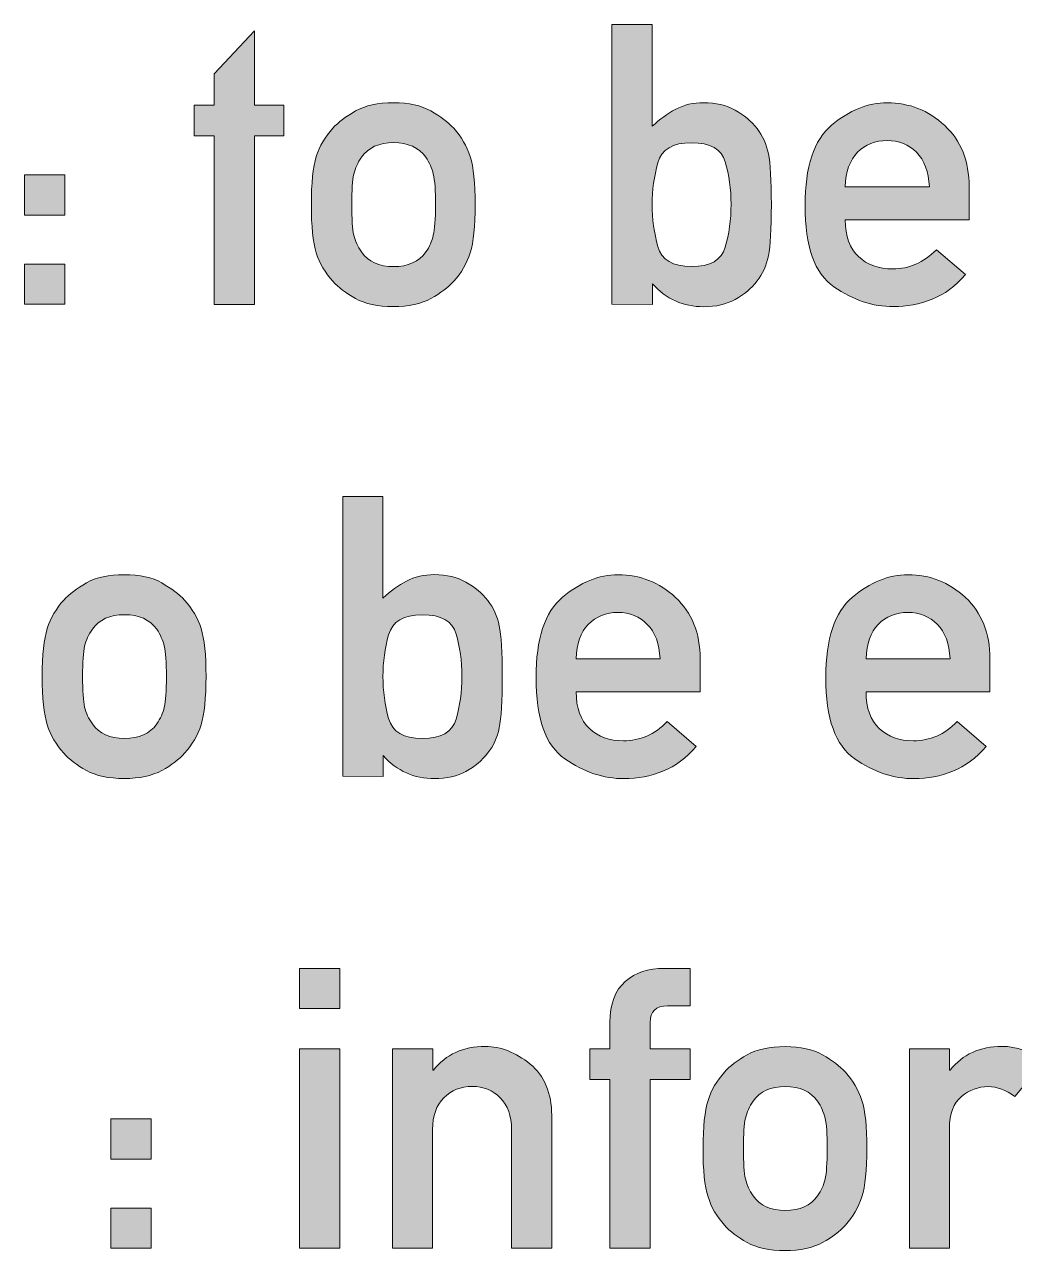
# Model space of a CAD drawing. Header units: inches. Extents: x 247 to 2765, y -1897 to -1110.
# Drawn here: x 1828.6 to 1839.26, y -1611.32 to -1598.13 of the extents above; entities that cross this region are included whole.
import ezdxf

# ---------------------------------------------------------------- set-up
doc = ezdxf.new("R2010")
doc.units = ezdxf.units.IN
doc.header["$MEASUREMENT"] = 0
doc.layers.add('Layer 1', color=7, linetype='Continuous')

# ---------------------------------------------------------------- blocks, each defined once
blk = doc.blocks.new('block 269')
at = {"layer": 'Layer 1', "true_color": 0x010101}
h = blk.add_hatch(color=18, dxfattribs=at)
h.dxf.hatch_style = 2
edge = h.paths.add_edge_path()
edge.add_spline(control_points=[(1834.928, -1601.14), (1834.928, -1601.14), (1834.928, -1598.128), (1834.928, -1598.128), (1834.928, -1598.128), (1835.361, -1598.128), (1835.361, -1598.128), (1835.361, -1598.128), (1835.361, -1599.224), (1835.361, -1599.224), (1835.441, -1599.148), (1835.526, -1599.087), (1835.614, -1599.04), (1835.703, -1598.993), (1835.803, -1598.97), (1835.916, -1598.97), (1836.046, -1598.97), (1836.158, -1598.996), (1836.255, -1599.05), (1836.351, -1599.103), (1836.428, -1599.17), (1836.491, -1599.249), (1836.55, -1599.326), (1836.589, -1599.416), (1836.612, -1599.519), (1836.634, -1599.622), (1836.644, -1599.805), (1836.644, -1600.067), (1836.644, -1600.331), (1836.634, -1600.515), (1836.612, -1600.619), (1836.59, -1600.722), (1836.55, -1600.813), (1836.491, -1600.889), (1836.428, -1600.97), (1836.351, -1601.037), (1836.255, -1601.088), (1836.159, -1601.139), (1836.047, -1601.166), (1835.916, -1601.166), (1835.695, -1601.166), (1835.511, -1601.084), (1835.363, -1600.919), (1835.363, -1600.919), (1835.363, -1601.142), (1835.363, -1601.142), (1835.363, -1601.142), (1834.928, -1601.14), (1834.928, -1601.14), (1834.928, -1601.14), (1834.928, -1601.14), (1834.928, -1601.14)], knot_values=[0, 0, 0, 0, 1, 1, 1, 2, 2, 2, 3, 3, 3, 4, 4, 4, 5, 5, 5, 6, 6, 6, 7, 7, 7, 8, 8, 8, 9, 9, 9, 10, 10, 10, 11, 11, 11, 12, 12, 12, 13, 13, 13, 14, 14, 14, 15, 15, 15, 16, 16, 16, 17, 17, 17, 17], degree=3, periodic=1)
edge = h.paths.add_edge_path()
edge.add_spline(control_points=[(1835.785, -1599.401), (1835.582, -1599.401), (1835.461, -1599.473), (1835.421, -1599.618), (1835.381, -1599.762), (1835.361, -1599.911), (1835.361, -1600.065), (1835.361, -1600.221), (1835.381, -1600.372), (1835.421, -1600.517), (1835.461, -1600.662), (1835.582, -1600.734), (1835.785, -1600.734), (1835.986, -1600.734), (1836.109, -1600.664), (1836.148, -1600.525), (1836.189, -1600.385), (1836.21, -1600.232), (1836.21, -1600.063), (1836.21, -1599.899), (1836.189, -1599.747), (1836.148, -1599.608), (1836.109, -1599.471), (1835.986, -1599.401), (1835.785, -1599.401)], knot_values=[0, 0, 0, 0, 1, 1, 1, 2, 2, 2, 3, 3, 3, 4, 4, 4, 5, 5, 5, 6, 6, 6, 7, 7, 7, 8, 8, 8, 8], degree=3, periodic=1)
h = blk.add_hatch(color=18, dxfattribs=at)
h.dxf.hatch_style = 2
h.paths.add_polyline_path([(1830.645, -1601.142), (1830.645, -1599.326), (1830.431, -1599.326), (1830.431, -1598.995), (1830.645, -1598.995), (1830.645, -1598.658), (1831.078, -1598.196), (1831.078, -1598.995), (1831.393, -1598.995), (1831.393, -1599.326), (1831.078, -1599.326), (1831.078, -1601.142)])
h = blk.add_hatch(color=18, dxfattribs=at)
h.dxf.hatch_style = 2
edge = h.paths.add_edge_path()
edge.add_spline(control_points=[(1831.691, -1600.065), (1831.691, -1599.836), (1831.709, -1599.663), (1831.744, -1599.55), (1831.78, -1599.438), (1831.839, -1599.336), (1831.922, -1599.245), (1831.982, -1599.179), (1832.062, -1599.119), (1832.167, -1599.059), (1832.271, -1599), (1832.407, -1598.97), (1832.574, -1598.97), (1832.74, -1598.97), (1832.875, -1599), (1832.978, -1599.059), (1833.081, -1599.119), (1833.164, -1599.181), (1833.224, -1599.245), (1833.306, -1599.336), (1833.365, -1599.438), (1833.402, -1599.55), (1833.438, -1599.663), (1833.455, -1599.836), (1833.455, -1600.065), (1833.455, -1600.299), (1833.437, -1600.472), (1833.402, -1600.587), (1833.365, -1600.7), (1833.306, -1600.801), (1833.224, -1600.892), (1833.164, -1600.959), (1833.083, -1601.019), (1832.978, -1601.077), (1832.873, -1601.135), (1832.737, -1601.164), (1832.574, -1601.164), (1832.405, -1601.164), (1832.271, -1601.135), (1832.167, -1601.077), (1832.062, -1601.019), (1831.982, -1600.957), (1831.922, -1600.892), (1831.84, -1600.801), (1831.78, -1600.699), (1831.744, -1600.587), (1831.708, -1600.473), (1831.691, -1600.299), (1831.691, -1600.065)], knot_values=[0, 0, 0, 0, 1, 1, 1, 2, 2, 2, 3, 3, 3, 4, 4, 4, 5, 5, 5, 6, 6, 6, 7, 7, 7, 8, 8, 8, 9, 9, 9, 10, 10, 10, 11, 11, 11, 12, 12, 12, 13, 13, 13, 14, 14, 14, 15, 15, 15, 16, 16, 16, 16], degree=3, periodic=1)
edge = h.paths.add_edge_path()
edge.add_spline(control_points=[(1833.028, -1600.069), (1833.028, -1599.914), (1833.021, -1599.804), (1833.004, -1599.739), (1832.989, -1599.676), (1832.962, -1599.615), (1832.924, -1599.557), (1832.848, -1599.453), (1832.732, -1599.4), (1832.577, -1599.4), (1832.42, -1599.4), (1832.304, -1599.453), (1832.231, -1599.557), (1832.19, -1599.615), (1832.162, -1599.676), (1832.148, -1599.739), (1832.133, -1599.804), (1832.126, -1599.911), (1832.126, -1600.065), (1832.126, -1600.221), (1832.133, -1600.333), (1832.148, -1600.396), (1832.162, -1600.458), (1832.19, -1600.52), (1832.231, -1600.577), (1832.304, -1600.682), (1832.42, -1600.734), (1832.577, -1600.734), (1832.732, -1600.734), (1832.849, -1600.682), (1832.924, -1600.577), (1832.962, -1600.521), (1832.99, -1600.46), (1833.004, -1600.397), (1833.02, -1600.334), (1833.028, -1600.224), (1833.028, -1600.069)], knot_values=[0, 0, 0, 0, 1, 1, 1, 2, 2, 2, 3, 3, 3, 4, 4, 4, 5, 5, 5, 6, 6, 6, 7, 7, 7, 8, 8, 8, 9, 9, 9, 10, 10, 10, 11, 11, 11, 12, 12, 12, 12], degree=3, periodic=1)
h = blk.add_hatch(color=18, dxfattribs=at)
h.dxf.hatch_style = 2
edge = h.paths.add_edge_path()
edge.add_spline(control_points=[(1838.775, -1600.23), (1838.775, -1600.23), (1837.439, -1600.23), (1837.439, -1600.23), (1837.439, -1600.407), (1837.487, -1600.539), (1837.583, -1600.627), (1837.678, -1600.715), (1837.8, -1600.759), (1837.95, -1600.759), (1838.128, -1600.759), (1838.284, -1600.691), (1838.421, -1600.553), (1838.421, -1600.553), (1838.733, -1600.82), (1838.733, -1600.82), (1838.627, -1600.944), (1838.507, -1601.033), (1838.374, -1601.086), (1838.241, -1601.138), (1838.102, -1601.165), (1837.957, -1601.165), (1837.737, -1601.165), (1837.523, -1601.095), (1837.317, -1600.952), (1837.11, -1600.81), (1837.007, -1600.518), (1837.007, -1600.077), (1837.007, -1599.659), (1837.102, -1599.371), (1837.293, -1599.211), (1837.484, -1599.052), (1837.683, -1598.971), (1837.892, -1598.971), (1838.127, -1598.971), (1838.333, -1599.052), (1838.51, -1599.215), (1838.686, -1599.379), (1838.774, -1599.6), (1838.774, -1599.876), (1838.774, -1599.876), (1838.775, -1600.23), (1838.775, -1600.23), (1838.775, -1600.23), (1838.775, -1600.23), (1838.775, -1600.23)], knot_values=[0, 0, 0, 0, 1, 1, 1, 2, 2, 2, 3, 3, 3, 4, 4, 4, 5, 5, 5, 6, 6, 6, 7, 7, 7, 8, 8, 8, 9, 9, 9, 10, 10, 10, 11, 11, 11, 12, 12, 12, 13, 13, 13, 14, 14, 14, 15, 15, 15, 15], degree=3, periodic=1)
edge = h.paths.add_edge_path()
edge.add_spline(control_points=[(1837.439, -1599.875), (1837.439, -1599.875), (1838.345, -1599.875), (1838.345, -1599.875), (1838.337, -1599.714), (1838.292, -1599.59), (1838.207, -1599.504), (1838.123, -1599.42), (1838.018, -1599.377), (1837.891, -1599.377), (1837.763, -1599.377), (1837.656, -1599.42), (1837.572, -1599.504), (1837.488, -1599.59), (1837.444, -1599.714), (1837.439, -1599.875)], knot_values=[0, 0, 0, 0, 1, 1, 1, 2, 2, 2, 3, 3, 3, 4, 4, 4, 5, 5, 5, 5], degree=3, periodic=1)
h = blk.add_hatch(color=18, dxfattribs=at)
h.dxf.hatch_style = 2
h.paths.add_polyline_path([(1828.603, -1600.18), (1828.603, -1599.748), (1829.035, -1599.748), (1829.035, -1600.18)])
h.paths.add_polyline_path([(1828.603, -1601.14), (1828.603, -1600.709), (1829.035, -1600.709), (1829.035, -1601.14)])
h = blk.add_hatch(color=18, dxfattribs=at)
h.dxf.hatch_style = 2
edge = h.paths.add_edge_path()
edge.add_spline(control_points=[(1832.03, -1606.22), (1832.03, -1606.22), (1832.03, -1603.208), (1832.03, -1603.208), (1832.03, -1603.208), (1832.462, -1603.208), (1832.462, -1603.208), (1832.462, -1603.208), (1832.462, -1604.303), (1832.462, -1604.303), (1832.543, -1604.227), (1832.627, -1604.166), (1832.716, -1604.119), (1832.805, -1604.073), (1832.905, -1604.05), (1833.017, -1604.05), (1833.147, -1604.05), (1833.26, -1604.076), (1833.356, -1604.131), (1833.452, -1604.184), (1833.529, -1604.25), (1833.592, -1604.329), (1833.651, -1604.407), (1833.691, -1604.497), (1833.714, -1604.6), (1833.735, -1604.702), (1833.746, -1604.885), (1833.746, -1605.146), (1833.746, -1605.411), (1833.735, -1605.595), (1833.714, -1605.699), (1833.691, -1605.803), (1833.651, -1605.893), (1833.592, -1605.969), (1833.529, -1606.05), (1833.452, -1606.117), (1833.356, -1606.168), (1833.261, -1606.22), (1833.148, -1606.246), (1833.017, -1606.246), (1832.797, -1606.246), (1832.613, -1606.163), (1832.464, -1605.998), (1832.464, -1605.998), (1832.464, -1606.221), (1832.464, -1606.221), (1832.464, -1606.221), (1832.03, -1606.22), (1832.03, -1606.22), (1832.03, -1606.22), (1832.03, -1606.22), (1832.03, -1606.22)], knot_values=[0, 0, 0, 0, 1, 1, 1, 2, 2, 2, 3, 3, 3, 4, 4, 4, 5, 5, 5, 6, 6, 6, 7, 7, 7, 8, 8, 8, 9, 9, 9, 10, 10, 10, 11, 11, 11, 12, 12, 12, 13, 13, 13, 14, 14, 14, 15, 15, 15, 16, 16, 16, 17, 17, 17, 17], degree=3, periodic=1)
edge = h.paths.add_edge_path()
edge.add_spline(control_points=[(1832.886, -1604.482), (1832.684, -1604.482), (1832.562, -1604.554), (1832.523, -1604.698), (1832.483, -1604.843), (1832.462, -1604.991), (1832.462, -1605.145), (1832.462, -1605.301), (1832.483, -1605.453), (1832.523, -1605.598), (1832.562, -1605.742), (1832.684, -1605.814), (1832.886, -1605.814), (1833.088, -1605.814), (1833.21, -1605.745), (1833.25, -1605.604), (1833.291, -1605.465), (1833.311, -1605.313), (1833.311, -1605.143), (1833.311, -1604.979), (1833.291, -1604.827), (1833.25, -1604.689), (1833.21, -1604.551), (1833.088, -1604.482), (1832.886, -1604.482)], knot_values=[0, 0, 0, 0, 1, 1, 1, 2, 2, 2, 3, 3, 3, 4, 4, 4, 5, 5, 5, 6, 6, 6, 7, 7, 7, 8, 8, 8, 8], degree=3, periodic=1)
h = blk.add_hatch(color=18, dxfattribs=at)
h.dxf.hatch_style = 2
edge = h.paths.add_edge_path()
edge.add_spline(control_points=[(1828.793, -1605.145), (1828.793, -1604.915), (1828.812, -1604.743), (1828.847, -1604.63), (1828.883, -1604.517), (1828.942, -1604.415), (1829.025, -1604.324), (1829.084, -1604.26), (1829.164, -1604.199), (1829.269, -1604.139), (1829.373, -1604.08), (1829.51, -1604.051), (1829.677, -1604.051), (1829.842, -1604.051), (1829.978, -1604.08), (1830.081, -1604.139), (1830.184, -1604.199), (1830.267, -1604.261), (1830.326, -1604.324), (1830.408, -1604.415), (1830.467, -1604.517), (1830.504, -1604.63), (1830.541, -1604.743), (1830.557, -1604.915), (1830.557, -1605.145), (1830.557, -1605.379), (1830.539, -1605.553), (1830.504, -1605.667), (1830.468, -1605.779), (1830.409, -1605.881), (1830.326, -1605.972), (1830.267, -1606.038), (1830.186, -1606.1), (1830.081, -1606.158), (1829.975, -1606.215), (1829.84, -1606.244), (1829.677, -1606.244), (1829.508, -1606.244), (1829.373, -1606.215), (1829.269, -1606.158), (1829.164, -1606.1), (1829.084, -1606.038), (1829.025, -1605.972), (1828.943, -1605.881), (1828.883, -1605.779), (1828.847, -1605.667), (1828.811, -1605.553), (1828.793, -1605.379), (1828.793, -1605.145)], knot_values=[0, 0, 0, 0, 1, 1, 1, 2, 2, 2, 3, 3, 3, 4, 4, 4, 5, 5, 5, 6, 6, 6, 7, 7, 7, 8, 8, 8, 9, 9, 9, 10, 10, 10, 11, 11, 11, 12, 12, 12, 13, 13, 13, 14, 14, 14, 15, 15, 15, 16, 16, 16, 16], degree=3, periodic=1)
edge = h.paths.add_edge_path()
edge.add_spline(control_points=[(1830.13, -1605.149), (1830.13, -1604.994), (1830.123, -1604.883), (1830.108, -1604.82), (1830.092, -1604.756), (1830.065, -1604.695), (1830.027, -1604.637), (1829.951, -1604.533), (1829.836, -1604.481), (1829.68, -1604.481), (1829.522, -1604.481), (1829.407, -1604.533), (1829.334, -1604.637), (1829.292, -1604.695), (1829.265, -1604.756), (1829.25, -1604.82), (1829.236, -1604.883), (1829.228, -1604.991), (1829.228, -1605.144), (1829.228, -1605.301), (1829.235, -1605.412), (1829.25, -1605.475), (1829.265, -1605.54), (1829.292, -1605.601), (1829.334, -1605.657), (1829.407, -1605.762), (1829.522, -1605.813), (1829.68, -1605.813), (1829.836, -1605.813), (1829.952, -1605.762), (1830.027, -1605.657), (1830.065, -1605.601), (1830.093, -1605.541), (1830.108, -1605.477), (1830.122, -1605.413), (1830.13, -1605.305), (1830.13, -1605.149)], knot_values=[0, 0, 0, 0, 1, 1, 1, 2, 2, 2, 3, 3, 3, 4, 4, 4, 5, 5, 5, 6, 6, 6, 7, 7, 7, 8, 8, 8, 9, 9, 9, 10, 10, 10, 11, 11, 11, 12, 12, 12, 12], degree=3, periodic=1)
h = blk.add_hatch(color=18, dxfattribs=at)
h.dxf.hatch_style = 2
edge = h.paths.add_edge_path()
edge.add_spline(control_points=[(1835.877, -1605.31), (1835.877, -1605.31), (1834.542, -1605.31), (1834.542, -1605.31), (1834.542, -1605.486), (1834.59, -1605.618), (1834.685, -1605.707), (1834.781, -1605.795), (1834.903, -1605.839), (1835.052, -1605.839), (1835.23, -1605.839), (1835.387, -1605.771), (1835.523, -1605.632), (1835.523, -1605.632), (1835.836, -1605.899), (1835.836, -1605.899), (1835.729, -1606.024), (1835.61, -1606.112), (1835.477, -1606.166), (1835.344, -1606.218), (1835.205, -1606.246), (1835.059, -1606.246), (1834.839, -1606.246), (1834.626, -1606.174), (1834.42, -1606.032), (1834.213, -1605.89), (1834.11, -1605.599), (1834.11, -1605.158), (1834.11, -1604.74), (1834.205, -1604.452), (1834.396, -1604.292), (1834.588, -1604.132), (1834.786, -1604.051), (1834.994, -1604.051), (1835.23, -1604.051), (1835.436, -1604.132), (1835.612, -1604.295), (1835.789, -1604.459), (1835.877, -1604.679), (1835.877, -1604.956), (1835.877, -1604.956), (1835.877, -1605.31), (1835.877, -1605.31), (1835.877, -1605.31), (1835.877, -1605.31), (1835.877, -1605.31)], knot_values=[0, 0, 0, 0, 1, 1, 1, 2, 2, 2, 3, 3, 3, 4, 4, 4, 5, 5, 5, 6, 6, 6, 7, 7, 7, 8, 8, 8, 9, 9, 9, 10, 10, 10, 11, 11, 11, 12, 12, 12, 13, 13, 13, 14, 14, 14, 15, 15, 15, 15], degree=3, periodic=1)
edge = h.paths.add_edge_path()
edge.add_spline(control_points=[(1834.541, -1604.955), (1834.541, -1604.955), (1835.446, -1604.955), (1835.446, -1604.955), (1835.438, -1604.794), (1835.394, -1604.67), (1835.308, -1604.585), (1835.224, -1604.499), (1835.119, -1604.457), (1834.993, -1604.457), (1834.864, -1604.457), (1834.758, -1604.499), (1834.673, -1604.585), (1834.59, -1604.67), (1834.545, -1604.794), (1834.541, -1604.955)], knot_values=[0, 0, 0, 0, 1, 1, 1, 2, 2, 2, 3, 3, 3, 4, 4, 4, 5, 5, 5, 5], degree=3, periodic=1)
h = blk.add_hatch(color=18, dxfattribs=at)
h.dxf.hatch_style = 2
edge = h.paths.add_edge_path()
edge.add_spline(control_points=[(1838.998, -1605.31), (1838.998, -1605.31), (1837.663, -1605.31), (1837.663, -1605.31), (1837.663, -1605.486), (1837.711, -1605.618), (1837.806, -1605.707), (1837.902, -1605.795), (1838.024, -1605.839), (1838.173, -1605.839), (1838.351, -1605.839), (1838.508, -1605.771), (1838.644, -1605.632), (1838.644, -1605.632), (1838.957, -1605.899), (1838.957, -1605.899), (1838.85, -1606.024), (1838.73, -1606.112), (1838.598, -1606.166), (1838.465, -1606.218), (1838.326, -1606.246), (1838.181, -1606.246), (1837.96, -1606.246), (1837.747, -1606.174), (1837.541, -1606.032), (1837.334, -1605.89), (1837.23, -1605.599), (1837.23, -1605.158), (1837.23, -1604.74), (1837.326, -1604.452), (1837.517, -1604.292), (1837.708, -1604.132), (1837.907, -1604.051), (1838.115, -1604.051), (1838.35, -1604.051), (1838.557, -1604.132), (1838.733, -1604.295), (1838.909, -1604.459), (1838.997, -1604.679), (1838.997, -1604.956), (1838.997, -1604.956), (1838.997, -1605.31), (1838.997, -1605.31), (1838.997, -1605.31), (1838.998, -1605.31), (1838.998, -1605.31)], knot_values=[0, 0, 0, 0, 1, 1, 1, 2, 2, 2, 3, 3, 3, 4, 4, 4, 5, 5, 5, 6, 6, 6, 7, 7, 7, 8, 8, 8, 9, 9, 9, 10, 10, 10, 11, 11, 11, 12, 12, 12, 13, 13, 13, 14, 14, 14, 15, 15, 15, 15], degree=3, periodic=1)
edge = h.paths.add_edge_path()
edge.add_spline(control_points=[(1837.663, -1604.955), (1837.663, -1604.955), (1838.568, -1604.955), (1838.568, -1604.955), (1838.561, -1604.794), (1838.516, -1604.67), (1838.431, -1604.585), (1838.345, -1604.499), (1838.242, -1604.457), (1838.115, -1604.457), (1837.986, -1604.457), (1837.88, -1604.499), (1837.795, -1604.585), (1837.711, -1604.67), (1837.668, -1604.794), (1837.663, -1604.955)], knot_values=[0, 0, 0, 0, 1, 1, 1, 2, 2, 2, 3, 3, 3, 4, 4, 4, 5, 5, 5, 5], degree=3, periodic=1)
h = blk.add_hatch(color=18, dxfattribs=at)
h.dxf.hatch_style = 2
h.paths.add_polyline_path([(1831.563, -1608.72), (1831.563, -1608.288), (1831.996, -1608.288), (1831.996, -1608.72)])
h.paths.add_polyline_path([(1831.563, -1611.3), (1831.563, -1609.154), (1831.996, -1609.154), (1831.996, -1611.3)])
h = blk.add_hatch(color=18, dxfattribs=at)
h.dxf.hatch_style = 2
edge = h.paths.add_edge_path()
edge.add_spline(control_points=[(1834.905, -1611.3), (1834.905, -1611.3), (1834.905, -1609.485), (1834.905, -1609.485), (1834.905, -1609.485), (1834.688, -1609.485), (1834.688, -1609.485), (1834.688, -1609.485), (1834.688, -1609.154), (1834.688, -1609.154), (1834.688, -1609.154), (1834.905, -1609.154), (1834.905, -1609.154), (1834.905, -1609.154), (1834.905, -1608.87), (1834.905, -1608.87), (1834.905, -1608.671), (1834.961, -1608.524), (1835.071, -1608.429), (1835.181, -1608.333), (1835.32, -1608.288), (1835.489, -1608.288), (1835.489, -1608.288), (1835.768, -1608.288), (1835.768, -1608.288), (1835.768, -1608.288), (1835.768, -1608.692), (1835.768, -1608.692), (1835.768, -1608.692), (1835.525, -1608.692), (1835.525, -1608.692), (1835.4, -1608.692), (1835.338, -1608.752), (1835.338, -1608.871), (1835.338, -1608.871), (1835.338, -1609.154), (1835.338, -1609.154), (1835.338, -1609.154), (1835.771, -1609.154), (1835.771, -1609.154), (1835.771, -1609.154), (1835.771, -1609.485), (1835.771, -1609.485), (1835.771, -1609.485), (1835.338, -1609.485), (1835.338, -1609.485), (1835.338, -1609.485), (1835.338, -1611.301), (1835.338, -1611.301), (1835.338, -1611.301), (1834.905, -1611.3), (1834.905, -1611.3), (1834.905, -1611.3), (1834.905, -1611.3), (1834.905, -1611.3)], knot_values=[0, 0, 0, 0, 1, 1, 1, 2, 2, 2, 3, 3, 3, 4, 4, 4, 5, 5, 5, 6, 6, 6, 7, 7, 7, 8, 8, 8, 9, 9, 9, 10, 10, 10, 11, 11, 11, 12, 12, 12, 13, 13, 13, 14, 14, 14, 15, 15, 15, 16, 16, 16, 17, 17, 17, 18, 18, 18, 18], degree=3, periodic=1)
h = blk.add_hatch(color=18, dxfattribs=at)
h.dxf.hatch_style = 2
edge = h.paths.add_edge_path()
edge.add_spline(control_points=[(1832.566, -1611.3), (1832.566, -1611.3), (1832.566, -1609.154), (1832.566, -1609.154), (1832.566, -1609.154), (1832.998, -1609.154), (1832.998, -1609.154), (1832.998, -1609.154), (1832.998, -1609.383), (1832.998, -1609.383), (1832.998, -1609.383), (1833.006, -1609.383), (1833.006, -1609.383), (1833.14, -1609.214), (1833.325, -1609.128), (1833.564, -1609.128), (1833.731, -1609.128), (1833.892, -1609.192), (1834.046, -1609.318), (1834.201, -1609.444), (1834.279, -1609.63), (1834.279, -1609.871), (1834.279, -1609.871), (1834.279, -1611.298), (1834.279, -1611.298), (1834.279, -1611.298), (1833.847, -1611.298), (1833.847, -1611.298), (1833.847, -1611.298), (1833.847, -1610.021), (1833.847, -1610.021), (1833.847, -1609.876), (1833.806, -1609.763), (1833.725, -1609.681), (1833.644, -1609.6), (1833.543, -1609.559), (1833.424, -1609.559), (1833.299, -1609.559), (1833.197, -1609.599), (1833.117, -1609.681), (1833.037, -1609.762), (1832.996, -1609.876), (1832.996, -1610.021), (1832.996, -1610.021), (1832.996, -1611.298), (1832.996, -1611.298), (1832.996, -1611.298), (1832.566, -1611.3), (1832.566, -1611.3), (1832.566, -1611.3), (1832.566, -1611.3), (1832.566, -1611.3)], knot_values=[0, 0, 0, 0, 1, 1, 1, 2, 2, 2, 3, 3, 3, 4, 4, 4, 5, 5, 5, 6, 6, 6, 7, 7, 7, 8, 8, 8, 9, 9, 9, 10, 10, 10, 11, 11, 11, 12, 12, 12, 13, 13, 13, 14, 14, 14, 15, 15, 15, 16, 16, 16, 17, 17, 17, 17], degree=3, periodic=1)
h = blk.add_hatch(color=18, dxfattribs=at)
h.dxf.hatch_style = 2
edge = h.paths.add_edge_path()
edge.add_spline(control_points=[(1835.908, -1610.225), (1835.908, -1609.995), (1835.927, -1609.822), (1835.962, -1609.71), (1835.997, -1609.598), (1836.057, -1609.496), (1836.139, -1609.405), (1836.199, -1609.339), (1836.279, -1609.278), (1836.383, -1609.219), (1836.488, -1609.16), (1836.625, -1609.13), (1836.792, -1609.13), (1836.957, -1609.13), (1837.093, -1609.16), (1837.196, -1609.219), (1837.299, -1609.278), (1837.382, -1609.34), (1837.441, -1609.405), (1837.523, -1609.496), (1837.582, -1609.598), (1837.619, -1609.71), (1837.656, -1609.822), (1837.672, -1609.995), (1837.672, -1610.225), (1837.672, -1610.459), (1837.654, -1610.633), (1837.619, -1610.746), (1837.583, -1610.86), (1837.523, -1610.961), (1837.441, -1611.052), (1837.382, -1611.119), (1837.301, -1611.18), (1837.196, -1611.238), (1837.09, -1611.296), (1836.955, -1611.325), (1836.792, -1611.325), (1836.623, -1611.325), (1836.487, -1611.296), (1836.383, -1611.238), (1836.279, -1611.18), (1836.199, -1611.118), (1836.139, -1611.052), (1836.057, -1610.961), (1835.997, -1610.859), (1835.962, -1610.746), (1835.925, -1610.633), (1835.908, -1610.459), (1835.908, -1610.225)], knot_values=[0, 0, 0, 0, 1, 1, 1, 2, 2, 2, 3, 3, 3, 4, 4, 4, 5, 5, 5, 6, 6, 6, 7, 7, 7, 8, 8, 8, 9, 9, 9, 10, 10, 10, 11, 11, 11, 12, 12, 12, 13, 13, 13, 14, 14, 14, 15, 15, 15, 16, 16, 16, 16], degree=3, periodic=1)
edge = h.paths.add_edge_path()
edge.add_spline(control_points=[(1837.245, -1610.229), (1837.245, -1610.073), (1837.238, -1609.964), (1837.223, -1609.9), (1837.206, -1609.835), (1837.18, -1609.775), (1837.142, -1609.717), (1837.065, -1609.612), (1836.95, -1609.561), (1836.795, -1609.561), (1836.637, -1609.561), (1836.521, -1609.612), (1836.448, -1609.717), (1836.407, -1609.775), (1836.38, -1609.835), (1836.365, -1609.9), (1836.351, -1609.964), (1836.343, -1610.07), (1836.343, -1610.224), (1836.343, -1610.38), (1836.35, -1610.493), (1836.365, -1610.555), (1836.38, -1610.62), (1836.407, -1610.68), (1836.448, -1610.737), (1836.521, -1610.842), (1836.637, -1610.893), (1836.795, -1610.893), (1836.95, -1610.893), (1837.067, -1610.842), (1837.142, -1610.737), (1837.18, -1610.681), (1837.208, -1610.621), (1837.223, -1610.556), (1837.237, -1610.494), (1837.245, -1610.385), (1837.245, -1610.229)], knot_values=[0, 0, 0, 0, 1, 1, 1, 2, 2, 2, 3, 3, 3, 4, 4, 4, 5, 5, 5, 6, 6, 6, 7, 7, 7, 8, 8, 8, 9, 9, 9, 10, 10, 10, 11, 11, 11, 12, 12, 12, 12], degree=3, periodic=1)
h = blk.add_hatch(color=18, dxfattribs=at)
h.dxf.hatch_style = 2
edge = h.paths.add_edge_path()
edge.add_spline(control_points=[(1838.13, -1611.3), (1838.13, -1611.3), (1838.13, -1609.154), (1838.13, -1609.154), (1838.13, -1609.154), (1838.562, -1609.154), (1838.562, -1609.154), (1838.562, -1609.154), (1838.562, -1609.383), (1838.562, -1609.383), (1838.562, -1609.383), (1838.57, -1609.383), (1838.57, -1609.383), (1838.704, -1609.214), (1838.889, -1609.128), (1839.128, -1609.128), (1839.284, -1609.128), (1839.435, -1609.183), (1839.576, -1609.293), (1839.576, -1609.293), (1839.264, -1609.666), (1839.264, -1609.666), (1839.17, -1609.597), (1839.075, -1609.561), (1838.978, -1609.561), (1838.872, -1609.561), (1838.777, -1609.597), (1838.691, -1609.667), (1838.605, -1609.738), (1838.561, -1609.851), (1838.561, -1610.01), (1838.561, -1610.01), (1838.561, -1611.3), (1838.561, -1611.3), (1838.561, -1611.3), (1838.13, -1611.3), (1838.13, -1611.3)], knot_values=[0, 0, 0, 0, 1, 1, 1, 2, 2, 2, 3, 3, 3, 4, 4, 4, 5, 5, 5, 6, 6, 6, 7, 7, 7, 8, 8, 8, 9, 9, 9, 10, 10, 10, 11, 11, 11, 12, 12, 12, 12], degree=3, periodic=1)
h = blk.add_hatch(color=18, dxfattribs=at)
h.dxf.hatch_style = 2
h.paths.add_polyline_path([(1829.533, -1610.341), (1829.533, -1609.908), (1829.966, -1609.908), (1829.966, -1610.341)])
h.paths.add_polyline_path([(1829.533, -1611.3), (1829.533, -1610.869), (1829.966, -1610.869), (1829.966, -1611.3)])
at = {"layer": 'Layer 1', "lineweight": 0}
for points in [[(1830.645, -1601.142), (1830.645, -1599.326), (1830.431, -1599.326), (1830.431, -1598.995), (1830.645, -1598.995), (1830.645, -1598.658), (1831.078, -1598.196), (1831.078, -1598.995), (1831.393, -1598.995), (1831.393, -1599.326), (1831.078, -1599.326), (1831.078, -1601.142), (1830.645, -1601.142), (1830.645, -1601.142)], [(1828.603, -1600.18), (1828.603, -1599.748), (1829.035, -1599.748), (1829.035, -1600.18), (1828.603, -1600.18)], [(1828.603, -1601.14), (1828.603, -1600.709), (1829.035, -1600.709), (1829.035, -1601.14), (1828.603, -1601.14)], [(1831.563, -1608.72), (1831.563, -1608.288), (1831.996, -1608.288), (1831.996, -1608.72), (1831.563, -1608.72)], [(1831.563, -1611.3), (1831.563, -1609.154), (1831.996, -1609.154), (1831.996, -1611.3), (1831.563, -1611.3)], [(1829.533, -1610.341), (1829.533, -1609.908), (1829.966, -1609.908), (1829.966, -1610.341), (1829.533, -1610.341)], [(1829.533, -1611.3), (1829.533, -1610.869), (1829.966, -1610.869), (1829.966, -1611.3), (1829.533, -1611.3)]]:
    blk.add_lwpolyline(points, dxfattribs=at)
for points, knots in [([(1834.928, -1601.14), (1834.928, -1601.14), (1834.928, -1598.128), (1834.928, -1598.128), (1834.928, -1598.128), (1835.361, -1598.128), (1835.361, -1598.128), (1835.361, -1598.128), (1835.361, -1599.224), (1835.361, -1599.224), (1835.441, -1599.148), (1835.526, -1599.087), (1835.614, -1599.04), (1835.703, -1598.993), (1835.803, -1598.97), (1835.916, -1598.97), (1836.046, -1598.97), (1836.158, -1598.996), (1836.255, -1599.05), (1836.351, -1599.103), (1836.428, -1599.17), (1836.491, -1599.249), (1836.55, -1599.326), (1836.589, -1599.416), (1836.612, -1599.519), (1836.634, -1599.622), (1836.644, -1599.805), (1836.644, -1600.067), (1836.644, -1600.331), (1836.634, -1600.515), (1836.612, -1600.619), (1836.59, -1600.722), (1836.55, -1600.813), (1836.491, -1600.889), (1836.428, -1600.97), (1836.351, -1601.037), (1836.255, -1601.088), (1836.159, -1601.139), (1836.047, -1601.166), (1835.916, -1601.166), (1835.695, -1601.166), (1835.511, -1601.084), (1835.363, -1600.919), (1835.363, -1600.919), (1835.363, -1601.142), (1835.363, -1601.142), (1835.363, -1601.142), (1834.928, -1601.14), (1834.928, -1601.14), (1834.928, -1601.14), (1834.928, -1601.14), (1834.928, -1601.14)], [0, 0, 0, 0, 1, 1, 1, 2, 2, 2, 3, 3, 3, 4, 4, 4, 5, 5, 5, 6, 6, 6, 7, 7, 7, 8, 8, 8, 9, 9, 9, 10, 10, 10, 11, 11, 11, 12, 12, 12, 13, 13, 13, 14, 14, 14, 15, 15, 15, 16, 16, 16, 17, 17, 17, 17]), ([(1831.691, -1600.065), (1831.691, -1599.836), (1831.709, -1599.663), (1831.744, -1599.55), (1831.78, -1599.438), (1831.839, -1599.336), (1831.922, -1599.245), (1831.982, -1599.179), (1832.062, -1599.119), (1832.167, -1599.059), (1832.271, -1599), (1832.407, -1598.97), (1832.574, -1598.97), (1832.74, -1598.97), (1832.875, -1599), (1832.978, -1599.059), (1833.081, -1599.119), (1833.164, -1599.181), (1833.224, -1599.245), (1833.306, -1599.336), (1833.365, -1599.438), (1833.402, -1599.55), (1833.438, -1599.663), (1833.455, -1599.836), (1833.455, -1600.065), (1833.455, -1600.299), (1833.437, -1600.472), (1833.402, -1600.587), (1833.365, -1600.7), (1833.306, -1600.801), (1833.224, -1600.892), (1833.164, -1600.959), (1833.083, -1601.019), (1832.978, -1601.077), (1832.873, -1601.135), (1832.737, -1601.164), (1832.574, -1601.164), (1832.405, -1601.164), (1832.271, -1601.135), (1832.167, -1601.077), (1832.062, -1601.019), (1831.982, -1600.957), (1831.922, -1600.892), (1831.84, -1600.801), (1831.78, -1600.699), (1831.744, -1600.587), (1831.708, -1600.473), (1831.691, -1600.299), (1831.691, -1600.065)], [0, 0, 0, 0, 1, 1, 1, 2, 2, 2, 3, 3, 3, 4, 4, 4, 5, 5, 5, 6, 6, 6, 7, 7, 7, 8, 8, 8, 9, 9, 9, 10, 10, 10, 11, 11, 11, 12, 12, 12, 13, 13, 13, 14, 14, 14, 15, 15, 15, 16, 16, 16, 16]), ([(1838.775, -1600.23), (1838.775, -1600.23), (1837.439, -1600.23), (1837.439, -1600.23), (1837.439, -1600.407), (1837.487, -1600.539), (1837.583, -1600.627), (1837.678, -1600.715), (1837.8, -1600.759), (1837.95, -1600.759), (1838.128, -1600.759), (1838.284, -1600.691), (1838.421, -1600.553), (1838.421, -1600.553), (1838.733, -1600.82), (1838.733, -1600.82), (1838.627, -1600.944), (1838.507, -1601.033), (1838.374, -1601.086), (1838.241, -1601.138), (1838.102, -1601.165), (1837.957, -1601.165), (1837.737, -1601.165), (1837.523, -1601.095), (1837.317, -1600.952), (1837.11, -1600.81), (1837.007, -1600.518), (1837.007, -1600.077), (1837.007, -1599.659), (1837.102, -1599.371), (1837.293, -1599.211), (1837.484, -1599.052), (1837.683, -1598.971), (1837.892, -1598.971), (1838.127, -1598.971), (1838.333, -1599.052), (1838.51, -1599.215), (1838.686, -1599.379), (1838.774, -1599.6), (1838.774, -1599.876), (1838.774, -1599.876), (1838.775, -1600.23), (1838.775, -1600.23), (1838.775, -1600.23), (1838.775, -1600.23), (1838.775, -1600.23)], [0, 0, 0, 0, 1, 1, 1, 2, 2, 2, 3, 3, 3, 4, 4, 4, 5, 5, 5, 6, 6, 6, 7, 7, 7, 8, 8, 8, 9, 9, 9, 10, 10, 10, 11, 11, 11, 12, 12, 12, 13, 13, 13, 14, 14, 14, 15, 15, 15, 15]), ([(1833.028, -1600.069), (1833.028, -1599.914), (1833.021, -1599.804), (1833.004, -1599.739), (1832.989, -1599.676), (1832.962, -1599.615), (1832.924, -1599.557), (1832.848, -1599.453), (1832.732, -1599.4), (1832.577, -1599.4), (1832.42, -1599.4), (1832.304, -1599.453), (1832.231, -1599.557), (1832.19, -1599.615), (1832.162, -1599.676), (1832.148, -1599.739), (1832.133, -1599.804), (1832.126, -1599.911), (1832.126, -1600.065), (1832.126, -1600.221), (1832.133, -1600.333), (1832.148, -1600.396), (1832.162, -1600.458), (1832.19, -1600.52), (1832.231, -1600.577), (1832.304, -1600.682), (1832.42, -1600.734), (1832.577, -1600.734), (1832.732, -1600.734), (1832.849, -1600.682), (1832.924, -1600.577), (1832.962, -1600.521), (1832.99, -1600.46), (1833.004, -1600.397), (1833.02, -1600.334), (1833.028, -1600.224), (1833.028, -1600.069)], [0, 0, 0, 0, 1, 1, 1, 2, 2, 2, 3, 3, 3, 4, 4, 4, 5, 5, 5, 6, 6, 6, 7, 7, 7, 8, 8, 8, 9, 9, 9, 10, 10, 10, 11, 11, 11, 12, 12, 12, 12]), ([(1835.785, -1599.401), (1835.582, -1599.401), (1835.461, -1599.473), (1835.421, -1599.618), (1835.381, -1599.762), (1835.361, -1599.911), (1835.361, -1600.065), (1835.361, -1600.221), (1835.381, -1600.372), (1835.421, -1600.517), (1835.461, -1600.662), (1835.582, -1600.734), (1835.785, -1600.734), (1835.986, -1600.734), (1836.109, -1600.664), (1836.148, -1600.525), (1836.189, -1600.385), (1836.21, -1600.232), (1836.21, -1600.063), (1836.21, -1599.899), (1836.189, -1599.747), (1836.148, -1599.608), (1836.109, -1599.471), (1835.986, -1599.401), (1835.785, -1599.401)], [0, 0, 0, 0, 1, 1, 1, 2, 2, 2, 3, 3, 3, 4, 4, 4, 5, 5, 5, 6, 6, 6, 7, 7, 7, 8, 8, 8, 8]), ([(1837.439, -1599.875), (1837.439, -1599.875), (1838.345, -1599.875), (1838.345, -1599.875), (1838.337, -1599.714), (1838.292, -1599.59), (1838.207, -1599.504), (1838.123, -1599.42), (1838.018, -1599.377), (1837.891, -1599.377), (1837.763, -1599.377), (1837.656, -1599.42), (1837.572, -1599.504), (1837.488, -1599.59), (1837.444, -1599.714), (1837.439, -1599.875)], [0, 0, 0, 0, 1, 1, 1, 2, 2, 2, 3, 3, 3, 4, 4, 4, 5, 5, 5, 5]), ([(1832.03, -1606.22), (1832.03, -1606.22), (1832.03, -1603.208), (1832.03, -1603.208), (1832.03, -1603.208), (1832.462, -1603.208), (1832.462, -1603.208), (1832.462, -1603.208), (1832.462, -1604.303), (1832.462, -1604.303), (1832.543, -1604.227), (1832.627, -1604.166), (1832.716, -1604.119), (1832.805, -1604.073), (1832.905, -1604.05), (1833.017, -1604.05), (1833.147, -1604.05), (1833.26, -1604.076), (1833.356, -1604.131), (1833.452, -1604.184), (1833.529, -1604.25), (1833.592, -1604.329), (1833.651, -1604.407), (1833.691, -1604.497), (1833.714, -1604.6), (1833.735, -1604.702), (1833.746, -1604.885), (1833.746, -1605.146), (1833.746, -1605.411), (1833.735, -1605.595), (1833.714, -1605.699), (1833.691, -1605.803), (1833.651, -1605.893), (1833.592, -1605.969), (1833.529, -1606.05), (1833.452, -1606.117), (1833.356, -1606.168), (1833.261, -1606.22), (1833.148, -1606.246), (1833.017, -1606.246), (1832.797, -1606.246), (1832.613, -1606.163), (1832.464, -1605.998), (1832.464, -1605.998), (1832.464, -1606.221), (1832.464, -1606.221), (1832.464, -1606.221), (1832.03, -1606.22), (1832.03, -1606.22), (1832.03, -1606.22), (1832.03, -1606.22), (1832.03, -1606.22)], [0, 0, 0, 0, 1, 1, 1, 2, 2, 2, 3, 3, 3, 4, 4, 4, 5, 5, 5, 6, 6, 6, 7, 7, 7, 8, 8, 8, 9, 9, 9, 10, 10, 10, 11, 11, 11, 12, 12, 12, 13, 13, 13, 14, 14, 14, 15, 15, 15, 16, 16, 16, 17, 17, 17, 17]), ([(1828.793, -1605.145), (1828.793, -1604.915), (1828.812, -1604.743), (1828.847, -1604.63), (1828.883, -1604.517), (1828.942, -1604.415), (1829.025, -1604.324), (1829.084, -1604.26), (1829.164, -1604.199), (1829.269, -1604.139), (1829.373, -1604.08), (1829.51, -1604.051), (1829.677, -1604.051), (1829.842, -1604.051), (1829.978, -1604.08), (1830.081, -1604.139), (1830.184, -1604.199), (1830.267, -1604.261), (1830.326, -1604.324), (1830.408, -1604.415), (1830.467, -1604.517), (1830.504, -1604.63), (1830.541, -1604.743), (1830.557, -1604.915), (1830.557, -1605.145), (1830.557, -1605.379), (1830.539, -1605.553), (1830.504, -1605.667), (1830.468, -1605.779), (1830.409, -1605.881), (1830.326, -1605.972), (1830.267, -1606.038), (1830.186, -1606.1), (1830.081, -1606.158), (1829.975, -1606.215), (1829.84, -1606.244), (1829.677, -1606.244), (1829.508, -1606.244), (1829.373, -1606.215), (1829.269, -1606.158), (1829.164, -1606.1), (1829.084, -1606.038), (1829.025, -1605.972), (1828.943, -1605.881), (1828.883, -1605.779), (1828.847, -1605.667), (1828.811, -1605.553), (1828.793, -1605.379), (1828.793, -1605.145)], [0, 0, 0, 0, 1, 1, 1, 2, 2, 2, 3, 3, 3, 4, 4, 4, 5, 5, 5, 6, 6, 6, 7, 7, 7, 8, 8, 8, 9, 9, 9, 10, 10, 10, 11, 11, 11, 12, 12, 12, 13, 13, 13, 14, 14, 14, 15, 15, 15, 16, 16, 16, 16]), ([(1835.877, -1605.31), (1835.877, -1605.31), (1834.542, -1605.31), (1834.542, -1605.31), (1834.542, -1605.486), (1834.59, -1605.618), (1834.685, -1605.707), (1834.781, -1605.795), (1834.903, -1605.839), (1835.052, -1605.839), (1835.23, -1605.839), (1835.387, -1605.771), (1835.523, -1605.632), (1835.523, -1605.632), (1835.836, -1605.899), (1835.836, -1605.899), (1835.729, -1606.024), (1835.61, -1606.112), (1835.477, -1606.166), (1835.344, -1606.218), (1835.205, -1606.246), (1835.059, -1606.246), (1834.839, -1606.246), (1834.626, -1606.174), (1834.42, -1606.032), (1834.213, -1605.89), (1834.11, -1605.599), (1834.11, -1605.158), (1834.11, -1604.74), (1834.205, -1604.452), (1834.396, -1604.292), (1834.588, -1604.132), (1834.786, -1604.051), (1834.994, -1604.051), (1835.23, -1604.051), (1835.436, -1604.132), (1835.612, -1604.295), (1835.789, -1604.459), (1835.877, -1604.679), (1835.877, -1604.956), (1835.877, -1604.956), (1835.877, -1605.31), (1835.877, -1605.31), (1835.877, -1605.31), (1835.877, -1605.31), (1835.877, -1605.31)], [0, 0, 0, 0, 1, 1, 1, 2, 2, 2, 3, 3, 3, 4, 4, 4, 5, 5, 5, 6, 6, 6, 7, 7, 7, 8, 8, 8, 9, 9, 9, 10, 10, 10, 11, 11, 11, 12, 12, 12, 13, 13, 13, 14, 14, 14, 15, 15, 15, 15]), ([(1838.998, -1605.31), (1838.998, -1605.31), (1837.663, -1605.31), (1837.663, -1605.31), (1837.663, -1605.486), (1837.711, -1605.618), (1837.806, -1605.707), (1837.902, -1605.795), (1838.024, -1605.839), (1838.173, -1605.839), (1838.351, -1605.839), (1838.508, -1605.771), (1838.644, -1605.632), (1838.644, -1605.632), (1838.957, -1605.899), (1838.957, -1605.899), (1838.85, -1606.024), (1838.73, -1606.112), (1838.598, -1606.166), (1838.465, -1606.218), (1838.326, -1606.246), (1838.181, -1606.246), (1837.96, -1606.246), (1837.747, -1606.174), (1837.541, -1606.032), (1837.334, -1605.89), (1837.23, -1605.599), (1837.23, -1605.158), (1837.23, -1604.74), (1837.326, -1604.452), (1837.517, -1604.292), (1837.708, -1604.132), (1837.907, -1604.051), (1838.115, -1604.051), (1838.35, -1604.051), (1838.557, -1604.132), (1838.733, -1604.295), (1838.909, -1604.459), (1838.997, -1604.679), (1838.997, -1604.956), (1838.997, -1604.956), (1838.997, -1605.31), (1838.997, -1605.31), (1838.997, -1605.31), (1838.998, -1605.31), (1838.998, -1605.31)], [0, 0, 0, 0, 1, 1, 1, 2, 2, 2, 3, 3, 3, 4, 4, 4, 5, 5, 5, 6, 6, 6, 7, 7, 7, 8, 8, 8, 9, 9, 9, 10, 10, 10, 11, 11, 11, 12, 12, 12, 13, 13, 13, 14, 14, 14, 15, 15, 15, 15]), ([(1830.13, -1605.149), (1830.13, -1604.994), (1830.123, -1604.883), (1830.108, -1604.82), (1830.092, -1604.756), (1830.065, -1604.695), (1830.027, -1604.637), (1829.951, -1604.533), (1829.836, -1604.481), (1829.68, -1604.481), (1829.522, -1604.481), (1829.407, -1604.533), (1829.334, -1604.637), (1829.292, -1604.695), (1829.265, -1604.756), (1829.25, -1604.82), (1829.236, -1604.883), (1829.228, -1604.991), (1829.228, -1605.144), (1829.228, -1605.301), (1829.235, -1605.412), (1829.25, -1605.475), (1829.265, -1605.54), (1829.292, -1605.601), (1829.334, -1605.657), (1829.407, -1605.762), (1829.522, -1605.813), (1829.68, -1605.813), (1829.836, -1605.813), (1829.952, -1605.762), (1830.027, -1605.657), (1830.065, -1605.601), (1830.093, -1605.541), (1830.108, -1605.477), (1830.122, -1605.413), (1830.13, -1605.305), (1830.13, -1605.149)], [0, 0, 0, 0, 1, 1, 1, 2, 2, 2, 3, 3, 3, 4, 4, 4, 5, 5, 5, 6, 6, 6, 7, 7, 7, 8, 8, 8, 9, 9, 9, 10, 10, 10, 11, 11, 11, 12, 12, 12, 12]), ([(1832.886, -1604.482), (1832.684, -1604.482), (1832.562, -1604.554), (1832.523, -1604.698), (1832.483, -1604.843), (1832.462, -1604.991), (1832.462, -1605.145), (1832.462, -1605.301), (1832.483, -1605.453), (1832.523, -1605.598), (1832.562, -1605.742), (1832.684, -1605.814), (1832.886, -1605.814), (1833.088, -1605.814), (1833.21, -1605.745), (1833.25, -1605.604), (1833.291, -1605.465), (1833.311, -1605.313), (1833.311, -1605.143), (1833.311, -1604.979), (1833.291, -1604.827), (1833.25, -1604.689), (1833.21, -1604.551), (1833.088, -1604.482), (1832.886, -1604.482)], [0, 0, 0, 0, 1, 1, 1, 2, 2, 2, 3, 3, 3, 4, 4, 4, 5, 5, 5, 6, 6, 6, 7, 7, 7, 8, 8, 8, 8]), ([(1834.541, -1604.955), (1834.541, -1604.955), (1835.446, -1604.955), (1835.446, -1604.955), (1835.438, -1604.794), (1835.394, -1604.67), (1835.308, -1604.585), (1835.224, -1604.499), (1835.119, -1604.457), (1834.993, -1604.457), (1834.864, -1604.457), (1834.758, -1604.499), (1834.673, -1604.585), (1834.59, -1604.67), (1834.545, -1604.794), (1834.541, -1604.955)], [0, 0, 0, 0, 1, 1, 1, 2, 2, 2, 3, 3, 3, 4, 4, 4, 5, 5, 5, 5]), ([(1837.663, -1604.955), (1837.663, -1604.955), (1838.568, -1604.955), (1838.568, -1604.955), (1838.561, -1604.794), (1838.516, -1604.67), (1838.431, -1604.585), (1838.345, -1604.499), (1838.242, -1604.457), (1838.115, -1604.457), (1837.986, -1604.457), (1837.88, -1604.499), (1837.795, -1604.585), (1837.711, -1604.67), (1837.668, -1604.794), (1837.663, -1604.955)], [0, 0, 0, 0, 1, 1, 1, 2, 2, 2, 3, 3, 3, 4, 4, 4, 5, 5, 5, 5]), ([(1834.905, -1611.3), (1834.905, -1611.3), (1834.905, -1609.485), (1834.905, -1609.485), (1834.905, -1609.485), (1834.688, -1609.485), (1834.688, -1609.485), (1834.688, -1609.485), (1834.688, -1609.154), (1834.688, -1609.154), (1834.688, -1609.154), (1834.905, -1609.154), (1834.905, -1609.154), (1834.905, -1609.154), (1834.905, -1608.87), (1834.905, -1608.87), (1834.905, -1608.671), (1834.961, -1608.524), (1835.071, -1608.429), (1835.181, -1608.333), (1835.32, -1608.288), (1835.489, -1608.288), (1835.489, -1608.288), (1835.768, -1608.288), (1835.768, -1608.288), (1835.768, -1608.288), (1835.768, -1608.692), (1835.768, -1608.692), (1835.768, -1608.692), (1835.525, -1608.692), (1835.525, -1608.692), (1835.4, -1608.692), (1835.338, -1608.752), (1835.338, -1608.871), (1835.338, -1608.871), (1835.338, -1609.154), (1835.338, -1609.154), (1835.338, -1609.154), (1835.771, -1609.154), (1835.771, -1609.154), (1835.771, -1609.154), (1835.771, -1609.485), (1835.771, -1609.485), (1835.771, -1609.485), (1835.338, -1609.485), (1835.338, -1609.485), (1835.338, -1609.485), (1835.338, -1611.301), (1835.338, -1611.301), (1835.338, -1611.301), (1834.905, -1611.3), (1834.905, -1611.3), (1834.905, -1611.3), (1834.905, -1611.3), (1834.905, -1611.3)], [0, 0, 0, 0, 1, 1, 1, 2, 2, 2, 3, 3, 3, 4, 4, 4, 5, 5, 5, 6, 6, 6, 7, 7, 7, 8, 8, 8, 9, 9, 9, 10, 10, 10, 11, 11, 11, 12, 12, 12, 13, 13, 13, 14, 14, 14, 15, 15, 15, 16, 16, 16, 17, 17, 17, 18, 18, 18, 18]), ([(1832.566, -1611.3), (1832.566, -1611.3), (1832.566, -1609.154), (1832.566, -1609.154), (1832.566, -1609.154), (1832.998, -1609.154), (1832.998, -1609.154), (1832.998, -1609.154), (1832.998, -1609.383), (1832.998, -1609.383), (1832.998, -1609.383), (1833.006, -1609.383), (1833.006, -1609.383), (1833.14, -1609.214), (1833.325, -1609.128), (1833.564, -1609.128), (1833.731, -1609.128), (1833.892, -1609.192), (1834.046, -1609.318), (1834.201, -1609.444), (1834.279, -1609.63), (1834.279, -1609.871), (1834.279, -1609.871), (1834.279, -1611.298), (1834.279, -1611.298), (1834.279, -1611.298), (1833.847, -1611.298), (1833.847, -1611.298), (1833.847, -1611.298), (1833.847, -1610.021), (1833.847, -1610.021), (1833.847, -1609.876), (1833.806, -1609.763), (1833.725, -1609.681), (1833.644, -1609.6), (1833.543, -1609.559), (1833.424, -1609.559), (1833.299, -1609.559), (1833.197, -1609.599), (1833.117, -1609.681), (1833.037, -1609.762), (1832.996, -1609.876), (1832.996, -1610.021), (1832.996, -1610.021), (1832.996, -1611.298), (1832.996, -1611.298), (1832.996, -1611.298), (1832.566, -1611.3), (1832.566, -1611.3), (1832.566, -1611.3), (1832.566, -1611.3), (1832.566, -1611.3)], [0, 0, 0, 0, 1, 1, 1, 2, 2, 2, 3, 3, 3, 4, 4, 4, 5, 5, 5, 6, 6, 6, 7, 7, 7, 8, 8, 8, 9, 9, 9, 10, 10, 10, 11, 11, 11, 12, 12, 12, 13, 13, 13, 14, 14, 14, 15, 15, 15, 16, 16, 16, 17, 17, 17, 17]), ([(1835.908, -1610.225), (1835.908, -1609.995), (1835.927, -1609.822), (1835.962, -1609.71), (1835.997, -1609.598), (1836.057, -1609.496), (1836.139, -1609.405), (1836.199, -1609.339), (1836.279, -1609.278), (1836.383, -1609.219), (1836.488, -1609.16), (1836.625, -1609.13), (1836.792, -1609.13), (1836.957, -1609.13), (1837.093, -1609.16), (1837.196, -1609.219), (1837.299, -1609.278), (1837.382, -1609.34), (1837.441, -1609.405), (1837.523, -1609.496), (1837.582, -1609.598), (1837.619, -1609.71), (1837.656, -1609.822), (1837.672, -1609.995), (1837.672, -1610.225), (1837.672, -1610.459), (1837.654, -1610.633), (1837.619, -1610.746), (1837.583, -1610.86), (1837.523, -1610.961), (1837.441, -1611.052), (1837.382, -1611.119), (1837.301, -1611.18), (1837.196, -1611.238), (1837.09, -1611.296), (1836.955, -1611.325), (1836.792, -1611.325), (1836.623, -1611.325), (1836.487, -1611.296), (1836.383, -1611.238), (1836.279, -1611.18), (1836.199, -1611.118), (1836.139, -1611.052), (1836.057, -1610.961), (1835.997, -1610.859), (1835.962, -1610.746), (1835.925, -1610.633), (1835.908, -1610.459), (1835.908, -1610.225)], [0, 0, 0, 0, 1, 1, 1, 2, 2, 2, 3, 3, 3, 4, 4, 4, 5, 5, 5, 6, 6, 6, 7, 7, 7, 8, 8, 8, 9, 9, 9, 10, 10, 10, 11, 11, 11, 12, 12, 12, 13, 13, 13, 14, 14, 14, 15, 15, 15, 16, 16, 16, 16]), ([(1838.13, -1611.3), (1838.13, -1611.3), (1838.13, -1609.154), (1838.13, -1609.154), (1838.13, -1609.154), (1838.562, -1609.154), (1838.562, -1609.154), (1838.562, -1609.154), (1838.562, -1609.383), (1838.562, -1609.383), (1838.562, -1609.383), (1838.57, -1609.383), (1838.57, -1609.383), (1838.704, -1609.214), (1838.889, -1609.128), (1839.128, -1609.128), (1839.284, -1609.128), (1839.435, -1609.183), (1839.576, -1609.293), (1839.576, -1609.293), (1839.264, -1609.666), (1839.264, -1609.666), (1839.17, -1609.597), (1839.075, -1609.561), (1838.978, -1609.561), (1838.872, -1609.561), (1838.777, -1609.597), (1838.691, -1609.667), (1838.605, -1609.738), (1838.561, -1609.851), (1838.561, -1610.01), (1838.561, -1610.01), (1838.561, -1611.3), (1838.561, -1611.3), (1838.561, -1611.3), (1838.13, -1611.3), (1838.13, -1611.3)], [0, 0, 0, 0, 1, 1, 1, 2, 2, 2, 3, 3, 3, 4, 4, 4, 5, 5, 5, 6, 6, 6, 7, 7, 7, 8, 8, 8, 9, 9, 9, 10, 10, 10, 11, 11, 11, 12, 12, 12, 12]), ([(1837.245, -1610.229), (1837.245, -1610.073), (1837.238, -1609.964), (1837.223, -1609.9), (1837.206, -1609.835), (1837.18, -1609.775), (1837.142, -1609.717), (1837.065, -1609.612), (1836.95, -1609.561), (1836.795, -1609.561), (1836.637, -1609.561), (1836.521, -1609.612), (1836.448, -1609.717), (1836.407, -1609.775), (1836.38, -1609.835), (1836.365, -1609.9), (1836.351, -1609.964), (1836.343, -1610.07), (1836.343, -1610.224), (1836.343, -1610.38), (1836.35, -1610.493), (1836.365, -1610.555), (1836.38, -1610.62), (1836.407, -1610.68), (1836.448, -1610.737), (1836.521, -1610.842), (1836.637, -1610.893), (1836.795, -1610.893), (1836.95, -1610.893), (1837.067, -1610.842), (1837.142, -1610.737), (1837.18, -1610.681), (1837.208, -1610.621), (1837.223, -1610.556), (1837.237, -1610.494), (1837.245, -1610.385), (1837.245, -1610.229)], [0, 0, 0, 0, 1, 1, 1, 2, 2, 2, 3, 3, 3, 4, 4, 4, 5, 5, 5, 6, 6, 6, 7, 7, 7, 8, 8, 8, 9, 9, 9, 10, 10, 10, 11, 11, 11, 12, 12, 12, 12])]:
    blk.add_open_spline(points, degree=3, knots=knots, dxfattribs=at)
blk = doc.blocks.new('block 265')
at = {"layer": 'Layer 1'}
blk.add_blockref('block 269', (0, 0), dxfattribs=at)

msp = doc.modelspace()

# ---------------------------------------------------------------- block references
at = {"layer": 'Layer 1'}
msp.add_blockref('block 265', (0, 0), dxfattribs=at)

doc.saveas('drawing.dxf')
